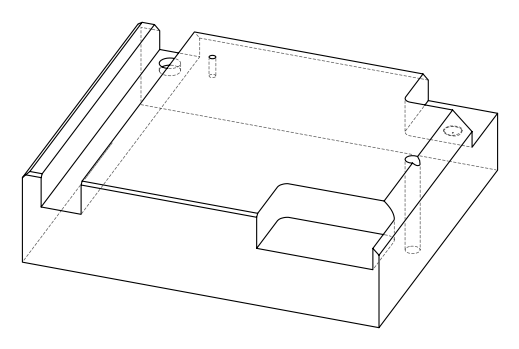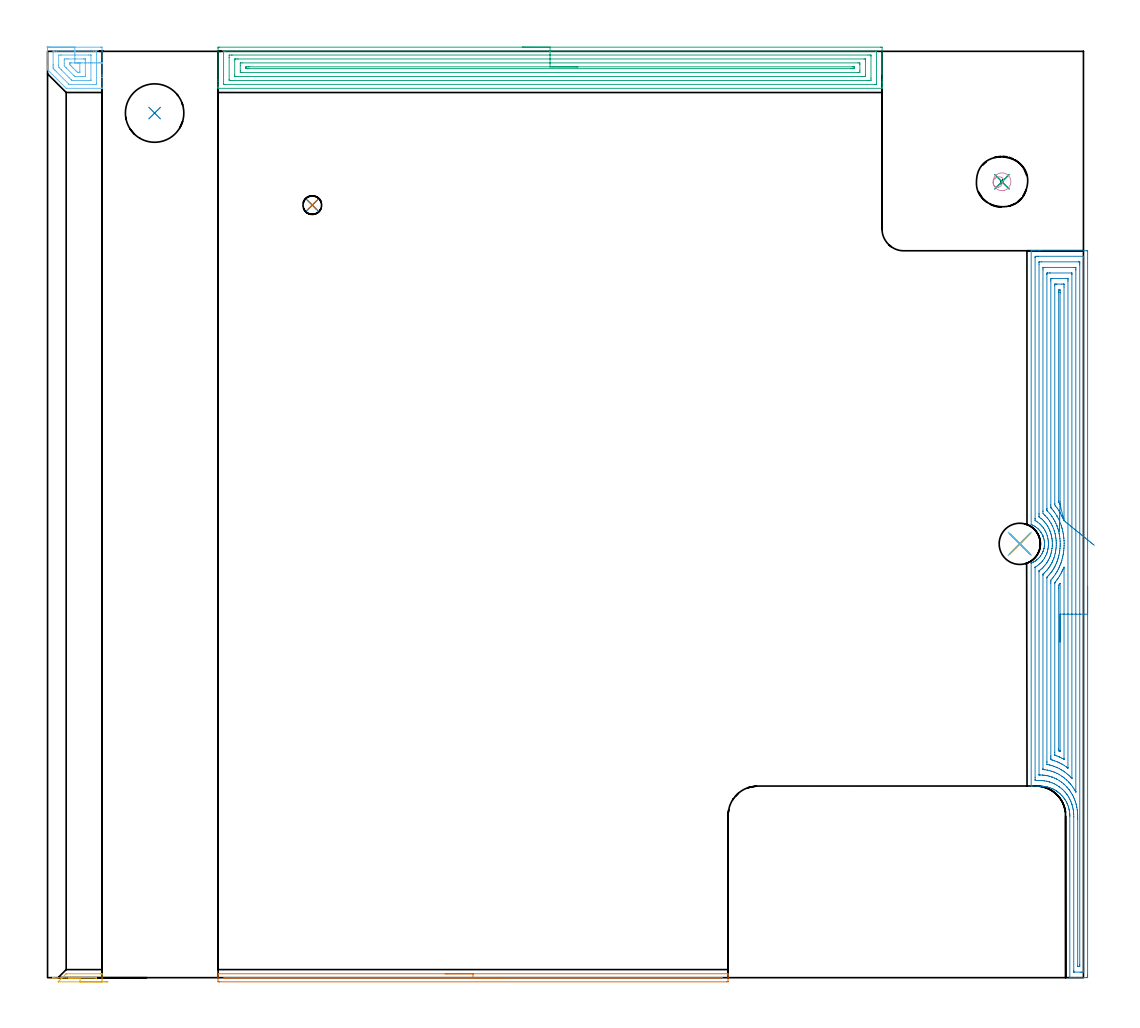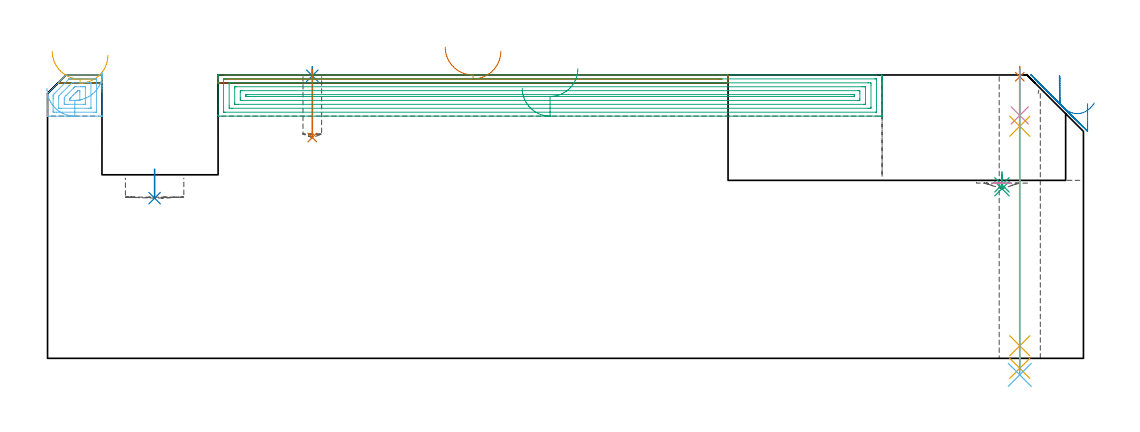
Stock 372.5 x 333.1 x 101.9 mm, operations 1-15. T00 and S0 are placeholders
(PLAN: 19 operations, 11 tool changes, 82.8 min)
(1 SPOT_DRILL | STEP1HOLE | NXT0321_9005460120000 | 0.03 min | 3 mm3)
(2 SPOT_DRILL_1 | STEP1POCKET | NXT0321_9005460120000 | 0.03 min | 0 mm3)
(3 SPOT_DRILL_2 | STEP1POCKET_2 | NXT0321_9005460120000 | 0.06 min | 4456 mm3)
(4 DRILL_BLIND_HOLE_INTO_CENTER | STEP1HOLE | UGT0301_492 | 0.07 min | 968 mm3)
(5 GUN_DRILL_THROUGH_HOLE | STEP1HOLE | UGT0307_006 | 0.51 min | 5600 mm3)
(6 DRILL_TO_ENLARGE_THROUGH_HOLE | STEP1HOLE | UGT0301_279 | 0.44 min | 10928 mm3)
(7 DRILL_BLIND_HOLE_INTO_CENTER_1 | STEP1POCKET | NXT0301_038 | 0.1 min | 757 mm3)
(8 INDEXABLE_INSERT_DRILL_BLIND_HOLE_FROM_SOLID | STEP1POCKET_1 | NXT0302_013 | 0.05 min | 15238 mm3)
(9 DRILL_BLIND_HOLE_INTO_CENTER_2 | STEP1POCKET_2 | NXT0301_128 | 0.02 min | 0 mm3)
(10 MILL_ROUGH_BLIND_HOLE_CONTOUR | STEP1POCKET_2 | UGT0201_129 | Spiral | 0.14 min | 2252 mm3)
(11 AREA_MILL | FG_CHAMFER_SURFACE | UGT0205_001 | 0.36 min | 84 mm3)
(12 AREA_MILL_1 | FG_CHAMFER_SURFACE_1 | UGT0205_001 | 1.07 min | 2933 mm3)
(13 AREA_MILL_2 | FG_CHAMFER_SURFACE_2 | UGT0205_001 | 3.07 min | 789 mm3)
(14 AREA_MILL_3 | FG_CHAMFER_SURFACE_3 | UGT0205_001 | 14.18 min | 54511 mm3)
(15 AREA_MILL_4 | FG_CHAMFER_SURFACE_4 | UGT0205_001 | 11.67 min | 27728 mm3)
(16 AREA_MILL_5 | FG_CHAMFER_SURFACE_5 | UGT0205_001 | 7.88 min | 7173 mm3)
(17 MILL_CORNER_NOTCH_RECTANGULAR | CORNER_NOTCH_RECTANGULAR | NXT0201_011 | Follow Part, ap 3, ae 75% | 20.61 min | 187483 mm3)
(18 MILL_SLOT | SLOT_PARTIAL_RECTANGULAR | UGT0201_094 | Follow Part, ap 5, ae 75% | 15.77 min | 309670 mm3)
(19 MILL_RECTANGULAR_SLOT | SLOT_RECTANGULAR | UGT0201_019 | Follow Part, ap 10, ae 75% | 6.72 min | 484735 mm3)
(TOOL NXT0321_9005460120000 | NC Spot Drill, 142deg, 12mm, Carbide, Uncoated | D12 PA142 FL30 Z2)
(TOOL UGT0301_492 | Carbide Drill 9.7 mm | D9.7 PA118 FL87 Z2)
(TOOL UGT0307_006 | Gun Drill 9 mm | D9 PA130 FL24 Z1)
(TOOL UGT0301_279 | Twist Drill 14.8 mm | D14.8 PA118 FL114 Z2)
(TOOL NXT0301_038 | Carbide Drill 6.7mm [860.1-0670-034A1-MM 2214] | D6.7 PA140 FL53 Z2)
(TOOL NXT0302_013 | Index. Insert Drill 21mm [880-D2100L25-05] | D21 PA176 FL105 Z2)
(TOOL NXT0301_128 | Carbide Drill 12mm [861.1-1200-036A1-GP GC34] | D12 PA150 FL37.4 Z2)
(TOOL UGT0201_129 | Carbide End Mill 11.9 | D11.9 FL15 Z4)
(TOOL UGT0205_001 | Chamfer Mill 20 x 3 x 45 deg. | D20 FL50 Z2)
(TOOL NXT0201_011 | ENDMILL 12mm [2P460-1200-NA 1630] | D12 FL38 Z6)
(TOOL UGT0201_094 | End mill 20 mm | D20 FL38 Z4)
(TOOL UGT0201_019 | End mill 40 mm | D40 FL63 Z6)
(OP 1 SPOT_DRILL)
G17 G21 G94 G90
T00 M6
G54
G17 G0 G90 X349.6 Y156. S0 M3
G43 Z111.9 H0
G94 G81 G98 Z101.263 F250. R104.9
G80
M5
M2
(OP 2 SPOT_DRILL_1)
G17 G21 G94 G90
T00 M6
G54
G17 G0 G90 X95.2 Y277.8 S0 M3
G43 Z111.9 H0
G94 G81 G98 Z101.612 F250. R104.9
G80
M5
M2
(OP 3 SPOT_DRILL_2)
G17 G21 G94 G90
T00 M6
G54
G17 G0 G90 X343.2 Y286.2 S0 M3
G43 Z111.9 H0
G94 G81 G98 Z61. F250. R67.
G80
M5
M2
(OP 4 DRILL_BLIND_HOLE_INTO_CENTER)
G17 G21 G94 G90
T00 M6
G54
G17 G0 G90 X349.6 Y156. S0 M3
G43 Z111.9 H0
G94 G81 G98 Z87.35 F250. R103.9
G80
M5
M2
(OP 5 GUN_DRILL_THROUGH_HOLE)
G17 G21 G94 G90
T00 M6
G54
G17 G0 G90 X349.6 Y156. M8
G43 Z111.9 H0
Z99.489
S716 M3
G94 G1 Z83.455 F125. M26
G4 X.084
Z4.5 F250.
G4 X.084
Z-3.598 F125.
G4 X.084
M5
M9
G0 Z99.489
Z111.9
M2
(OP 6 DRILL_TO_ENLARGE_THROUGH_HOLE)
G17 G21 G94 G90
T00 M6
G54
G17 G0 G90 X349.6 Y156. S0 M3
G43 Z111.9 H0
G94 G73 G98 Z-5.946 F250. Q13.481 R103.9
G80
M5
M2
(OP 7 DRILL_BLIND_HOLE_INTO_CENTER_1)
G17 G21 G94 G90
T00 M6
G54
G17 G0 G90 X95.2 Y277.8 S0 M3
G43 Z111.9 H1
G94 G81 G98 Z79.4 F250. R103.9
G80
M5
M2
(OP 8 INDEXABLE_INSERT_DRILL_BLIND_HOLE_FROM_SOLID)
G17 G21 G94 G90
T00 M6
G54
G17 G0 G90 X38.5 Y310.9 S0 M3
G43 Z111.9 H1
G94 G81 G98 Z57.6 F250. R68.
G80
M5
M2
(OP 9 DRILL_BLIND_HOLE_INTO_CENTER_2)
G17 G21 G94 G90
T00 M6
G54
G17 G0 G90 X343.2 Y286.2 S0 M3
G43 Z111.9 H1
G94 G81 G98 Z62.392 F250. R66.
G80
M5
M2
(OP 10 MILL_ROUGH_BLIND_HOLE_CONTOUR)
G17 G21 G94 G90
T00 M6
G54
G17 G0 G90 X343.2 Y286.2 S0 M3
G43 Z111.9 H0
Z63.
G94 G3 X343.738 Y286.806 R0.542 F250.
X343.01 Y287.789 R1.234
X340.789 Y287.498 R2.158
X340.09 Y285.447 R2.02
X343.953 Y283.09 R3.2
X340.09 Y285.447 R-3.2
X342.022 Y284.268 R1.6
X343.2 Y286.2 R1.6
G0 Z111.9
M5
M2
(OP 11 AREA_MILL)
G17 G21 G94 G90
T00 M6
G54
G17 G0 G90 X21.7 Y-1.5 S1061 M3
G43 Z111.9 H0
Z109.
G94 G1 X21.662 Z108.128 F250.
X21.548 Z107.264
X21.359 Z106.412
X21.097 Z105.58
X20.763 Z104.774
X20.36 Z104.
X19.891 Z103.264
X19.36 Z102.572
X18.771 Z101.929
X18.128 Z101.34
X17.436 Z100.808
X16.7 Z100.34
X15.926 Z99.937
X15.12 Z99.603
X14.288 Z99.341
X13.436 Z99.152
X12.572 Z99.038
X11.7 Z99.
X3.893
X3.857 Y-1.497 Z99.001
X3.808 Y-1.491 Z99.005
X3.96 Y-1.339 Z99.16
X4.359 Y-0.939 Z99.558
X6.581 Y1.284 Z101.779
X6.642 Y1.342 Z101.838
X6.706 Y1.399 Z101.885
X6.863 Y1.4 Z101.9
X19.176
X19.59 Y1.393 Z101.893
X19.6 Y1.288 Z101.788
Y-0.908 Z99.592
X19.595 Y-1.493 Z99.007
X19.451 Y-1.497 Z99.003
X19.176 Y-1.5 Z99.
X11.7
Y-0.086 Z100.414
X7.778
X7.742
X7.707 Y-0.085 Z100.415
X7.685 Y-0.082 Z100.418
X7.682 Y-0.08 Z100.42
X7.684 Y-0.073 Z100.427
X7.701 Y-0.05 Z100.45
X7.716 Y-0.037 Z100.463
X7.724 Y-0.031 Z100.469
X7.742 Y-0.021 Z100.479
X8.587 Y-0.015 Z100.485
X8.622 Y-0.014 Z100.486
X16.537
X17.385 Y-0.018 Z100.482
X17.417 Y-0.021 Z100.479
X17.59 Y-0.05 Z100.45
X17.592 Y-0.073 Z100.427
X17.591 Y-0.078 Z100.422
X17.558 Y-0.081 Z100.419
X17.488 Y-0.085 Z100.415
X17.452 Y-0.086 Z100.414
X17.417
X11.7
X10.828 Z100.452
X9.963 Z100.566
X9.112 Z100.755
X8.28 Z101.017
X7.474 Z101.351
X6.7 Z101.754
X5.964 Z102.223
X5.272 Z102.754
X4.629 Z103.343
X4.04 Z103.986
X3.508 Z104.678
X3.04 Z105.414
X2.637 Z106.188
X2.303 Z106.994
X2.041 Z107.826
X1.852 Z108.678
X1.738 Z109.543
X1.7 Z110.414
G0 Z111.9
M5
M2
(OP 12 AREA_MILL_1)
G17 G21 G94 G90
T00 M6
G54
G17 G0 G90 X-0.2 Y334.6 S1061 M3
G43 Z111.9 H0
Z97.1
G94 G1 X-0.162 Z96.228 F250.
X-0.048 Z95.363
X0.141 Z94.512
X0.403 Z93.68
X0.737 Z92.874
X1.14 Z92.1
X1.608 Z91.364
X2.14 Z90.672
X2.729 Z90.029
X3.372 Z89.44
X4.064 Z88.908
X4.8 Z88.44
X5.574 Z88.037
X6.38 Z87.703
X7.212 Z87.441
X8.063 Z87.252
X8.928 Z87.138
X9.8 Z87.1
X19.095
X19.594 Y334.597 Z87.099
X19.596 Y334.596 Z87.1
X19.6 Y334.591 Z87.105
Y324.57 Z97.124
Y323.816 Z97.882
Y323.693 Z98.005
X19.599 Y319.906 Z101.792
X19.59 Y319.804 Z101.891
X19.538 Y319.8 Z101.9
X6.702
X0.062 Y326.436 Z95.261
X0.024 Y326.475 Z95.22
X0.01 Y326.5 Z95.196
X0. Y326.569 Z95.126
Y327.446 Z94.253
Y330.83 Z90.868
Y331.584 Z90.11
Y333.837 Z87.858
X0.004 Y334.214 Z87.481
X0.009 Y334.591 Z87.105
X0.12 Y334.595 Z87.102
X0.505 Y334.6 Z87.1
X9.8
Y333.186 Z88.514
X16.593
X17.325 Y333.183 Z88.517
X17.483 Y333.18 Z88.52
X17.59 Y333.175 Z88.525
X17.593 Y333.144 Z88.556
X17.598 Y333.067 Z88.633
X17.6 Y332.461 Z89.239
Y332.188 Z89.512
X17.599 Y321.668 Z100.032
X17.594 Y321.394 Z100.306
X17.589 Y321.221 Z100.479
X17.507 Y321.219 Z100.481
X17.325 Y321.216 Z100.484
X17.171 Y321.215 Z100.485
X16.439 Y321.214 Z100.486
X8.318 Y321.215 Z100.485
X7.953 Y321.219 Z100.481
X7.772 Y321.221 Z100.479
X7.728 Y321.234 Z100.466
X7.675 Y321.282 Z100.418
X7.587 Y321.365 Z100.335
X3.161 Y325.789 Z95.911
X2.627 Y326.323 Z95.377
X2.275 Y326.678 Z95.022
X2.021 Y326.941 Z94.759
X2.01 Y327.2 Z94.5
X2.003 Y327.47 Z94.23
X2. Y328.077 Z93.623
Y328.349 Z93.351
X2.001 Y332.732 Z88.968
X2.006 Y333.006 Z88.694
X2.011 Y333.179 Z88.521
X2.093 Y333.181 Z88.519
X2.275 Y333.184 Z88.516
X2.429 Y333.185 Z88.515
X3.161 Y333.186 Z88.514
X9.8
Y331.772 Z89.928
X14.669
X15.365 Y331.771 Z89.929
X15.554 Y331.769 Z89.931
X15.58 Y331.768 Z89.932
X15.588 Y331.766 Z89.934
X15.593 Y331.72 Z89.98
X15.598 Y331.629 Z90.071
X15.6 Y331.584 Z90.116
Y331.539 Z90.161
X15.599 Y322.771 Z98.929
X15.597 Y322.726 Z98.974
X15.59 Y322.641 Z99.059
X15.554 Y322.635 Z99.065
X14.857 Y322.63 Z99.07
X14.669 Y322.629 Z99.071
X9.357
X9.168 Y322.631 Z99.069
X8.794 Y322.635 Z99.065
X8.592 Y322.816 Z98.884
X8.472 Y322.93 Z98.77
X7.706 Y323.693 Z98.007
X5.076 Y326.323 Z95.377
X4.931 Y326.468 Z95.232
X4.207 Y327.2 Z94.5
X4.046 Y327.365 Z94.335
X4.003 Y328.077 Z93.623
X4.001 Y328.121 Z93.579
Y331.629 Z90.071
X4.003 Y331.674 Z90.026
X4.01 Y331.759 Z89.941
X4.046 Y331.765 Z89.935
X4.743 Y331.77 Z89.93
X4.931 Y331.771 Z89.929
X9.8 Y331.772 Z89.928
Y330.357 Z91.343
X12.898
X13.252
X13.544 Y330.356 Z91.344
X13.574 Y330.354 Z91.346
X13.589 Y330.351 Z91.349
X13.592 Y330.332 Z91.368
X13.597 Y330.226 Z91.474
X13.6 Y330.012 Z91.688
Y329.83 Z91.87
X13.599 Y324.57 Z97.13
X13.594 Y324.222 Z97.478
X13.59 Y324.055 Z97.645
X13.424 Y324.049 Z97.651
X12.898 Y324.044 Z97.656
X12.545 Y324.043 Z97.657
X12.013
X10.243 Y324.044 Z97.656
X9.885 Y324.047 Z97.653
X9.828 Y324.049 Z97.651
X9.611 Y324.25 Z97.45
X9.439 Y324.412 Z97.288
X9.357 Y324.491 Z97.209
X6.702 Y327.148 Z94.552
X6.651 Y327.2 Z94.5
X6.025 Y327.87 Z93.83
X6.012 Y328.077 Z93.623
X6.001 Y328.771 Z92.929
Y329.83 Z91.87
X6.006 Y330.178 Z91.522
X6.01 Y330.345 Z91.355
X6.176 Y330.351 Z91.349
X6.702 Y330.356 Z91.344
X7.055 Y330.357 Z91.343
X7.587
X9.8
Y328.943 Z92.757
X11.138
X11.561 Y328.938 Z92.762
X11.582 Y328.937 Z92.763
X11.59 Y328.927 Z92.773
X11.595 Y328.891 Z92.809
X11.599 Y328.845 Z92.855
X11.6 Y328.8 Z92.9
Y325.856 Z95.844
X11.599 Y325.7 Z96.
X11.595 Y325.575 Z96.125
X11.59 Y325.493 Z96.207
X11.584 Y325.463 Z96.237
X11.117 Y325.457 Z96.243
X10.899 Y325.462 Z96.238
X10.849 Y325.464 Z96.236
X10.707 Y325.6 Z96.1
X10.518 Y325.783 Z95.917
X10.243 Y326.056 Z95.644
X9.975 Y326.323 Z95.377
X9.357 Y326.941 Z94.759
X9.099 Y327.2 Z94.5
X8.472 Y327.831 Z93.869
X8.237 Y328.077 Z93.623
X8.026 Y328.305 Z93.395
X8.006 Y328.538 Z93.162
X8.003 Y328.7 Z93.
X8.005 Y328.825 Z92.875
X8.01 Y328.907 Z92.793
X8.016 Y328.937 Z92.763
X8.036 Y328.938 Z92.762
X8.483 Y328.943 Z92.757
X9.8
X10.671 Z92.795
X11.536 Z92.909
X12.388 Z93.098
X13.22 Z93.36
X14.026 Z93.694
X14.8 Z94.097
X15.536 Z94.565
X16.228 Z95.097
X16.871 Z95.686
X17.46 Z96.329
X17.991 Z97.021
X18.46 Z97.757
X18.863 Z98.531
X19.197 Z99.337
X19.459 Z100.169
X19.648 Z101.021
X19.762 Z101.886
X19.8 Z102.757
G0 Z111.9
M5
M2
(OP 13 AREA_MILL_2)
G17 G21 G94 G90
T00 M6
G54
G17 G0 G90 X143. Y1.4 S1061 M3
G43 Z111.9 H0
G94 G1 X143.038 Z111.028 F250.
X143.152 Z110.163
X143.341 Z109.312
X143.603 Z108.48
X143.937 Z107.674
X144.34 Z106.9
X144.808 Z106.164
X145.34 Z105.472
X145.929 Z104.829
X146.572 Z104.239
X147.264 Z103.708
X148. Z103.24
X148.774 Z102.837
X149.58 Z102.503
X150.412 Z102.241
X151.264 Z102.052
X152.128 Z101.938
X153. Z101.9
X244.533
X244.69 Y1.397 Z101.888
X244.694 Y1.358 Z101.85
X244.7 Y0.981 Z101.481
Y0.614 Z101.114
Y-0.05 Z100.445
Y-1.271 Z99.226
X244.698 Y-1.491 Z99.005
X244.252 Y-1.5 Z99.
X61.913
X61.748 Y-1.499 Z99.001
X61.302 Y-1.491 Z99.005
X61.3 Y-1.271 Z99.226
Y-0.05 Z100.445
Y0.614 Z101.114
Y0.981 Z101.481
X61.306 Y1.358 Z101.85
X61.31 Y1.405 Z101.895
X61.463 Y1.4 Z101.9
X153.
Y-0.014 Z100.486
X241.372
X242.266 Y-0.016 Z100.484
X242.301 Y-0.018 Z100.482
X242.628 Y-0.05 Z100.45
X242.334 Y-0.083 Z100.417
X242.301 Y-0.084 Z100.416
X241.444 Y-0.086 Z100.414
X64.628
X63.734 Y-0.085 Z100.415
X63.699 Y-0.082 Z100.418
X63.373 Y-0.05 Z100.45
X63.666 Y-0.017 Z100.483
X63.699 Y-0.016 Z100.484
X64.556 Y-0.014 Z100.486
X153.
X153.872 Z100.524
X154.736 Z100.638
X155.588 Z100.826
X156.42 Z101.089
X157.226 Z101.423
X158. Z101.825
X158.736 Z102.294
X159.428 Z102.825
X160.071 Z103.415
X160.66 Z104.058
X161.192 Z104.75
X161.66 Z105.486
X162.063 Z106.26
X162.397 Z107.066
X162.659 Z107.898
X162.848 Z108.749
X162.962 Z109.614
X163. Z110.486
G0 Z111.9
M5
M2
(OP 14 AREA_MILL_3)
G17 G21 G94 G90
T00 M6
G54
G17 G0 G90 X374. Y140.7 S1061 M3
G43 Z111.9 H0
Z91.6
G94 G1 Y140.662 Z90.728 F250.
Y140.548 Z89.864
Y140.359 Z89.012
Y140.097 Z88.18
Y139.763 Z87.374
Y139.36 Z86.6
Y138.892 Z85.864
Y138.36 Z85.172
Y137.771 Z84.529
Y137.128 Z83.94
Y136.436 Z83.409
Y135.7 Z82.94
Y134.926 Z82.537
Y134.12 Z82.203
Y133.288 Z81.941
Y132.437 Z81.752
Y131.572 Z81.638
Y130.7 Z81.6
Y1.061
X373.999 Y0.627 Z81.601
X373.995 Y0.173 Z81.603
X373.991 Y0.01 Z81.606
X373.547 Y0. Z82.05
X370.902 Z84.692
X369.494 Z86.102
X369.139 Z86.456
X368.129 Z87.471
X367.687 Z87.905
X367.611 Z87.98
X367.602 Y0.007 Z87.988
X367.6 Y0.179 Z88.
X367.596 Y58.136 Z88.001
Y58.22 Z88.002
Y58.227
X367.575 Y58.735 Z88.015
X367.574 Y58.786 Z88.018
X367.567 Y58.895 Z88.028
Y58.896
X367.556 Y59.027 Z88.037
X367.542 Y59.233 Z88.054
X367.49 Y59.679 Z88.108
X367.418 Y60.126 Z88.181
X367.414 Y60.148 Z88.186
X367.376 Y60.329 Z88.222
X367.334 Y60.523 Z88.259
X367.324 Y60.572 Z88.269
X367.212 Y61.02 Z88.383
X367.173 Y61.159 Z88.426
X367.097 Y61.417 Z88.502
X367.082 Y61.465 Z88.517
X366.927 Y61.914 Z88.673
X366.754 Y62.364 Z88.845
X366.737 Y62.403 Z88.862
X366.57 Y62.758 Z89.024
X366.537 Y62.83 Z89.058
X366.327 Y63.252 Z89.272
X366.1 Y63.652 Z89.498
X365.859 Y64.047 Z89.739
X365.793 Y64.146 Z89.806
X365.613 Y64.393 Z89.985
X365.466 Y64.597 Z90.133
X365.125 Y65.039 Z90.475
X364.983 Y65.206 Z90.617
X364.767 Y65.44 Z90.833
X364.642 Y65.575 Z90.957
X364.336 Y65.887 Z91.264
X364.291 Y65.932 Z91.309
X364.105 Y66.105 Z91.495
X363.672 Y66.473 Z91.928
X363.587 Y66.54 Z92.013
X363.409 Y66.68 Z92.186
X363.284 Y66.781 Z92.315
X363.227 Y66.826 Z92.372
X363.082 Y66.925 Z92.517
X362.968 Y67.002 Z92.627
X362.857 Y67.079 Z92.742
X362.792 Y67.123 Z92.807
X362.648 Y67.214 Z92.951
X362.528 Y67.289 Z93.068
X362.391 Y67.377 Z93.208
X362.35 Y67.403 Z93.25
X362.065 Y67.565 Z93.531
X361.863 Y67.675 Z93.737
X361.781 Y67.719 Z93.819
X361.656 Y67.779 Z93.944
X361.472 Y67.868 Z94.127
X361.205 Y67.985 Z94.393
X361.035 Y68.061 Z94.563
X360.595 Y68.229 Z95.004
X360.291 Y68.329 Z95.306
X359.959 Y68.438 Z95.641
X359.717 Y68.517 Z95.883
X359.536 Y68.568 Z96.063
X359.354 Y68.612 Z96.245
X358.838 Y68.71 Z96.758
X357.96 Y68.835 Z97.635
X357.679 Y68.851 Z97.914
X357.083 Y68.886 Z98.514
X356.146 Y68.899 Z99.451
X353.933 Y68.901 Z101.666
X353.706 Y68.91 Z101.892
X353.7 Y69.016 Z101.9
Y149.027
X353.705 Y149.064 Z101.892
X353.745 Y149.088 Z101.853
X353.894 Y149.154 Z101.706
X354.066 Y149.227 Z101.533
X354.27 Y149.324 Z101.33
X354.451 Y149.411 Z101.147
X354.594 Y149.491 Z101.003
X354.879 Y149.648 Z100.72
X355.034 Y149.746 Z100.561
X355.201 Y149.848 Z100.398
X355.296 Y149.907 Z100.304
X355.315 Y149.92 Z100.285
X355.329 Y149.931 Z100.27
X355.475 Y150.046 Z100.12
X355.692 Y150.214 Z99.908
X355.776 Y150.28 Z99.823
X356.207 Y150.651 Z99.393
X356.361 Y150.8 Z99.238
X356.732 Y151.218 Z98.867
X357.084 Y151.651 Z98.515
X357.116 Y151.694 Z98.483
X357.398 Y152.136 Z98.201
X357.586 Y152.461 Z98.014
X357.658 Y152.587 Z97.94
X357.817 Y152.91 Z97.782
X357.943 Y153.198 Z97.654
X357.961 Y153.239 Z97.636
X358.054 Y153.496 Z97.54
X358.13 Y153.736 Z97.463
X358.19 Y153.925 Z97.402
X358.267 Y154.208 Z97.332
X358.297 Y154.324 Z97.301
X358.309 Y154.374 Z97.287
X358.312 Y154.39 Z97.284
X358.396 Y154.819 Z97.201
X358.423 Y155.023 Z97.174
X358.453 Y155.267 Z97.139
X358.454 Y155.284 Z97.137
X358.478 Y155.625 Z97.115
X358.484 Y155.713 Z97.108
X358.483 Y155.82 Z97.102
X358.485 Y156.008 Z97.103
Y156.038 Z97.101
X358.486 Y156.089
Y156.12 Z97.102
Y156.16
X358.478 Y156.332 Z97.114
X358.47 Y156.475 Z97.121
X358.465 Y156.607 Z97.132
X358.415 Y157.06 Z97.184
X358.338 Y157.502 Z97.261
X358.231 Y157.947 Z97.367
X358.104 Y158.357 Z97.491
X358.084 Y158.413 Z97.511
X358.045 Y158.527 Z97.553
X357.973 Y158.73 Z97.625
X357.961 Y158.762 Z97.637
X357.928 Y158.84 Z97.668
X357.918 Y158.86 Z97.677
X357.786 Y159.144 Z97.812
X357.717 Y159.291 Z97.881
X357.679 Y159.362 Z97.919
X357.481 Y159.734 Z98.115
X357.28 Y160.058 Z98.318
X357.181 Y160.201 Z98.415
X357.083 Y160.346 Z98.513
X356.869 Y160.627 Z98.729
X356.546 Y160.995 Z99.052
X356.206 Y161.351 Z99.392
X356.116 Y161.438 Z99.482
X356.023 Y161.52 Z99.575
X355.916 Y161.608 Z99.683
X355.681 Y161.8 Z99.918
X355.329 Y162.065 Z100.27
X355.059 Y162.245 Z100.539
X355.034 Y162.259 Z100.563
X354.784 Y162.414 Z100.814
X354.452 Y162.588 Z101.147
X354.153 Y162.729 Z101.446
X353.955 Y162.823 Z101.644
X353.841 Y162.871 Z101.759
X353.725 Y162.923 Z101.873
X353.706 Y162.938 Z101.892
X353.7 Y162.967 Z101.9
Y261.222
X353.703 Y261.393 Z101.888
X353.705 Z101.886
X354.064 Y261.4 Z101.536
X354.325 Z101.274
X355.034 Z100.56
X356.27 Z99.326
X356.798 Z98.797
X357.416 Z98.18
X373.547 Z82.05
X373.814 Y261.397 Z81.784
X373.992 Y261.39 Z81.606
X373.999 Y261.209 Z81.599
X374. Y130.7 Z81.6
X372.586 Z83.014
X372.585 Y2.496 Z83.015
Y2.415
X372.579 Y2.018 Z83.021
X372.188 Y2.005 Z83.412
X371.784 Y2.002 Z83.816
X371.311 Y2. Z84.289
X369.081 Y2.001 Z86.519
X369.045 Y2.002 Z86.555
X369.026 Y2.006 Z86.574
X369.021 Y2.008 Z86.579
X369.02 Y2.034 Z86.58
X369.015 Y2.288 Z86.585
X369.014 Y2.415 Z86.586
X369.012 Y57.896 Z86.588
X369.011 Y57.972 Z86.589
X368.99 Y58.735 Z86.61
X368.983 Y58.893 Z86.617
X368.926 Y59.629 Z86.674
X368.915 Y59.743 Z86.685
X368.898 Y59.874 Z86.702
X368.798 Y60.523 Z86.802
X368.714 Y60.954 Z86.886
X368.608 Y61.417 Z86.992
X368.407 Y62.16 Z87.193
X368.359 Y62.311 Z87.241
X368.258 Y62.609 Z87.342
X368.033 Y63.205 Z87.567
X367.87 Y63.599 Z87.73
X367.628 Y64.099 Z87.972
X367.376 Y64.584 Z88.224
X367.142 Y64.993 Z88.458
X366.724 Y65.654 Z88.876
X366.556 Y65.887 Z89.044
X366.495 Y65.968 Z89.105
X366.142 Y66.421 Z89.458
X365.844 Y66.781 Z89.756
X365.613 Y67.03 Z89.987
X364.979 Y67.675 Z90.621
X364.732 Y67.895 Z90.868
X363.917 Y68.569 Z91.683
X363.85 Y68.618 Z91.75
X363.691 Y68.73 Z91.909
X362.968 Y69.192 Z92.632
X362.507 Y69.463 Z93.093
X362.087 Y69.674 Z93.513
X361.694 Y69.861 Z93.906
X361.205 Y70.057 Z94.395
X360.368 Y70.357 Z95.232
X360.335 Y70.368 Z95.265
X360.303 Y70.378 Z95.297
X359.794 Y70.524 Z95.806
X359.442 Y70.604 Z96.158
X359.137 Y70.666 Z96.463
X358.561 Y70.753 Z97.039
X358.109 Y70.815 Z97.491
X357.679 Y70.847 Z97.921
X357.166 Y70.878 Z98.434
X356.798 Y70.887 Z98.802
X356.266 Y70.896 Z99.334
X355.916 Y70.898 Z99.684
X355.379 Y70.901 Z100.221
X355.205 Y70.906 Z100.395
X355.13 Y70.909 Z100.47
X355.118 Y71.166 Z100.482
X355.116 Y71.251 Z100.484
X355.114 Y72.064 Z100.486
X355.115 Y147.442 Z100.485
X355.116 Y147.543 Z100.484
X355.118 Y147.593 Z100.482
X355.121 Y147.615 Z100.479
X355.132 Y147.629 Z100.468
X355.929 Y148.119 Z99.671
X355.948 Y148.133 Z99.652
X356.424 Y148.512 Z99.176
X356.798 Y148.823 Z98.802
X356.906 Y148.917 Z98.694
X357.023 Y149.027 Z98.577
X357.346 Y149.365 Z98.254
X357.679 Y149.739 Z97.921
X357.762 Y149.837 Z97.838
X357.829 Y149.92 Z97.771
X358.147 Y150.34 Z97.453
X358.459 Y150.814 Z97.141
X358.483 Y150.854 Z97.117
X358.498 Y150.878 Z97.102
X358.561 Y150.989 Z97.039
X358.814 Y151.451 Z96.786
X358.941 Y151.708 Z96.659
X359.245 Y152.402 Z96.355
X359.321 Y152.602 Z96.279
X359.335 Y152.639 Z96.265
X359.442 Y152.981 Z96.158
X359.555 Y153.382 Z96.045
X359.585 Y153.496 Z96.015
X359.664 Y153.83 Z95.936
X359.719 Y154.11 Z95.881
X359.771 Y154.39 Z95.829
X359.838 Y154.883 Z95.762
X359.872 Y155.284 Z95.728
X359.896 Y155.718 Z95.704
X359.899 Y156.178 Z95.701
X359.877 Y156.631 Z95.723
X359.84 Y157.072 Z95.76
X359.764 Y157.64 Z95.836
X359.707 Y157.966 Z95.893
X359.513 Y158.789 Z96.087
X359.492 Y158.86 Z96.108
X359.442 Y159.02 Z96.158
X359.182 Y159.754 Z96.418
X358.968 Y160.235 Z96.632
X358.757 Y160.648 Z96.843
X358.561 Y161.013 Z97.039
X358.224 Y161.542 Z97.376
X357.998 Y161.863 Z97.602
X357.679 Y162.261 Z97.921
X357.528 Y162.436 Z98.072
X357.174 Y162.814 Z98.426
X356.798 Y163.184 Z98.802
X356.626 Y163.33 Z98.974
X355.916 Y163.874 Z99.684
X355.383 Y164.224 Z100.217
X355.121 Y164.383 Z100.479
X355.12 Y164.428 Z100.48
X355.117 Y164.631 Z100.483
X355.114 Y165.037 Z100.486
Y165.118
X355.115 Y258.904 Z100.485
X355.116 Y258.985 Z100.484
X355.121 Y259.382 Z100.479
X355.512 Y259.395 Z100.088
X355.916 Y259.398 Z99.684
X356.389 Y259.4 Z99.211
X372.484 Y259.399 Z83.116
X372.518 Y259.398 Z83.082
X372.552 Y259.395 Z83.048
X372.575 Y259.391 Z83.025
X372.579 Y259.366 Z83.021
X372.585 Y259.067 Z83.015
Y258.985
X372.586 Y130.7 Z83.014
X371.172 Z84.428
X371.171 Y4.824 Z84.429
X371.168 Y4.203 Z84.432
X371.165 Y4.067 Z84.435
X371.162 Y4.01 Z84.438
X371.098 Y4.004 Z84.502
X370.902 Y4.001 Z84.698
X370.703 Z84.897
X370.569 Y4.002 Z85.031
X370.463 Y4.007 Z85.137
X370.434 Y4.01 Z85.166
X370.433 Y4.017 Z85.167
X370.431 Y4.043 Z85.169
X370.429 Y4.203 Z85.171
X370.426 Y56.947 Z85.174
X370.425 Y57.431 Z85.175
X370.422 Y57.841 Z85.178
X370.414 Y58.336 Z85.186
X370.404 Y58.735 Z85.196
X370.376 Y59.269 Z85.224
X370.347 Y59.629 Z85.253
X370.283 Y60.258 Z85.317
X370.243 Y60.523 Z85.357
X370.113 Y61.323 Z85.487
X370.095 Y61.417 Z85.505
X370.021 Y61.763 Z85.579
X369.882 Y62.311 Z85.718
X369.831 Y62.504 Z85.769
X369.622 Y63.205 Z85.978
X369.402 Y63.833 Z86.198
X369.298 Y64.099 Z86.302
X369.139 Y64.488 Z86.461
X368.908 Y64.993 Z86.692
X368.685 Y65.453 Z86.915
X368.45 Y65.887 Z87.15
X368.258 Y66.223 Z87.342
X367.903 Y66.781 Z87.697
X367.693 Y67.1 Z87.907
X367.376 Y67.537 Z88.224
X367.272 Y67.675 Z88.328
X366.85 Y68.208 Z88.75
X366.528 Y68.569 Z89.072
X366.495 Y68.604 Z89.105
X365.636 Y69.463 Z89.964
X365.613 Y69.484 Z89.987
X365.447 Y69.631 Z90.153
X364.732 Y70.21 Z90.868
X364.543 Y70.357 Z91.057
X363.85 Y70.819 Z91.75
X363.156 Y71.251 Z92.444
X362.968 Y71.354 Z92.632
X362.755 Y71.467 Z92.845
X362.087 Y71.776 Z93.513
X361.233 Y72.116 Z94.367
X361.205 Y72.126 Z94.395
X361.152 Y72.145 Z94.448
X360.324 Y72.408 Z95.276
X359.96 Y72.513 Z95.64
X359.442 Y72.622 Z96.158
X358.875 Y72.72 Z96.726
X358.561 Y72.764 Z97.039
X358.229 Y72.807 Z97.371
X357.875 Y72.84 Z97.725
X357.679 Y72.851 Z97.921
X356.949 Y72.886 Z98.651
X356.798 Y72.89 Z98.802
X356.654 Y72.896 Z98.946
X356.561 Y72.902 Z99.039
X356.534 Y72.905 Z99.066
X356.533 Y72.916 Z99.067
X356.53 Y72.948 Z99.07
X356.529 Y73.039 Z99.071
Y146.034
X356.531 Y146.189 Z99.069
X356.533 Y146.266 Z99.067
X356.535 Y146.3 Z99.065
X356.586 Y146.345 Z99.014
X356.705 Y146.439 Z98.895
X356.798 Y146.513 Z98.802
X357.196 Y146.835 Z98.404
X357.68 Y147.237 Z97.92
X358.119 Y147.686 Z97.481
X358.529 Y148.133 Z97.071
X358.544 Y148.149 Z97.056
X358.561 Y148.17 Z97.039
X358.934 Y148.648 Z96.666
X359.214 Y149.027 Z96.386
X359.307 Y149.164 Z96.293
X359.442 Y149.376 Z96.158
X359.645 Y149.715 Z95.955
X359.763 Y149.92 Z95.837
X359.964 Y150.286 Z95.636
X360.216 Y150.814 Z95.384
X360.25 Y150.889 Z95.35
X360.324 Y151.059 Z95.276
X360.511 Y151.519 Z95.089
X360.58 Y151.708 Z95.02
X360.734 Y152.186 Z94.866
X360.854 Y152.602 Z94.746
X360.928 Y152.883 Z94.672
X361.067 Y153.496 Z94.533
X361.09 Y153.614 Z94.51
X361.205 Y154.296 Z94.395
X361.216 Y154.379 Z94.384
X361.218 Y154.39 Z94.382
X361.289 Y155.2 Z94.311
X361.294 Y155.284 Z94.306
X361.31 Y155.675 Z94.29
X361.315 Y156.067 Z94.285
X361.314 Y156.178 Z94.286
X361.274 Y157.003 Z94.326
X361.268 Y157.072 Z94.332
X361.205 Y157.674 Z94.395
X361.166 Y157.966 Z94.434
X361.159 Y158.013 Z94.441
X361.075 Y158.473 Z94.525
X360.988 Y158.86 Z94.612
X360.92 Y159.149 Z94.68
X360.833 Y159.489 Z94.767
X360.753 Y159.754 Z94.847
X360.523 Y160.447 Z95.077
X360.448 Y160.648 Z95.152
X360.324 Y160.942 Z95.276
X360.042 Y161.542 Z95.558
X359.74 Y162.134 Z95.86
X359.56 Y162.436 Z96.04
X359.442 Y162.624 Z96.158
X359.161 Y163.045 Z96.439
X358.959 Y163.33 Z96.641
X358.561 Y163.825 Z97.039
X358.199 Y164.224 Z97.401
X357.679 Y164.753 Z97.921
X357.258 Y165.118 Z98.342
X356.659 Y165.591 Z98.941
X356.584 Y165.653 Z99.016
X356.547 Y165.686 Z99.053
X356.535 Y165.707 Z99.065
X356.534 Y165.74 Z99.066
X356.531 Y166.012 Z99.069
X356.529 Y166.633 Z99.071
X356.528 Y166.906 Z99.072
X356.529 Y256.576 Z99.071
X356.532 Y257.197 Z99.068
X356.535 Y257.333 Z99.065
X356.538 Y257.39 Z99.062
X356.602 Y257.396 Z98.998
X356.798 Y257.398 Z98.802
X357.479 Y257.4 Z98.121
X370.703 Z84.897
X370.902 Y257.397 Z84.698
X371.102 Y257.393 Z84.498
X371.155 Y257.39 Z84.445
X371.165 Y257.359 Z84.435
X371.168 Y257.288 Z84.432
X371.17 Y257.197 Z84.43
X371.171 Y256.925 Z84.429
X371.172 Y256.303 Z84.428
Y130.7
X369.757 Z85.843
Y67.049
X369.756 Y66.781 Z85.844
X369.754 Z85.846
X369.743 Y66.798 Z85.857
X369.41 Y67.4 Z86.19
X369.242 Y67.675 Z86.358
X369.139 Y67.836 Z86.461
X368.653 Y68.569 Z86.947
X368.258 Y69.102 Z87.342
X367.974 Y69.463 Z87.626
X367.703 Y69.791 Z87.897
X367.376 Y70.159 Z88.224
X367.188 Y70.357 Z88.412
X366.495 Y71.043 Z89.105
X366.27 Y71.251 Z89.33
X365.613 Y71.795 Z89.987
X365.175 Y72.145 Z90.425
X364.732 Y72.441 Z90.868
X363.924 Y72.964 Z91.676
X363.85 Y73.009 Z91.75
X363.8 Y73.039 Z91.8
X363.26 Y73.327 Z92.34
X362.968 Y73.467 Z92.632
X362.205 Y73.813 Z93.395
X362.087 Y73.859 Z93.513
X361.897 Y73.933 Z93.703
X361.205 Y74.173 Z94.395
X360.847 Y74.296 Z94.753
X360.324 Y74.448 Z95.276
X359.664 Y74.602 Z95.936
X359.442 Y74.64 Z96.158
X358.615 Y74.772 Z96.985
X358.561 Y74.778 Z97.039
X358.133 Y74.827 Z97.467
X357.948 Y74.856 Z97.652
X357.947 Y74.867 Z97.653
X357.945 Y74.905 Z97.655
X357.943 Y74.983 Z97.657
Y75.14
Y144.557
X357.945 Y144.87 Z97.655
X357.947 Y145.026 Z97.653
X357.95 Y145.101 Z97.65
X357.98 Y145.145 Z97.62
X358.323 Y145.451 Z97.277
X358.447 Y145.566 Z97.153
X358.561 Y145.675 Z97.039
X358.891 Y146.009 Z96.709
X359.207 Y146.345 Z96.393
X359.319 Y146.47 Z96.281
X359.442 Y146.614 Z96.158
X359.72 Y146.957 Z95.88
X359.941 Y147.239 Z95.659
X360.104 Y147.462 Z95.496
X360.324 Y147.776 Z95.276
X360.463 Y147.991 Z95.137
X360.551 Y148.133 Z95.049
X360.795 Y148.549 Z94.805
X361.067 Y149.027 Z94.533
X361.115 Y149.118 Z94.485
X361.205 Y149.302 Z94.395
X361.399 Y149.724 Z94.201
X361.485 Y149.92 Z94.115
X361.664 Y150.349 Z93.936
X361.845 Y150.814 Z93.755
X361.906 Y150.998 Z93.694
X362.087 Y151.558 Z93.513
X362.121 Y151.674 Z93.479
X362.13 Y151.708 Z93.47
X362.3 Y152.386 Z93.3
X362.349 Y152.602 Z93.251
X362.459 Y153.119 Z93.141
X362.521 Y153.496 Z93.079
X362.583 Y153.887 Z93.017
X362.637 Y154.39 Z92.963
X362.666 Y154.697 Z92.934
X362.708 Y155.284 Z92.892
X362.72 Y155.536 Z92.88
X362.728 Y156.178 Z92.872
X362.718 Y156.432 Z92.882
X362.685 Y157.072 Z92.915
X362.661 Y157.384 Z92.939
X362.598 Y157.966 Z93.002
X362.541 Y158.4 Z93.059
X362.463 Y158.86 Z93.137
X362.324 Y159.514 Z93.276
X362.265 Y159.754 Z93.335
X362.087 Y160.445 Z93.513
X362.024 Y160.648 Z93.576
X361.993 Y160.744 Z93.607
X361.713 Y161.542 Z93.887
X361.435 Y162.203 Z94.165
X361.326 Y162.436 Z94.274
X361.205 Y162.684 Z94.395
X360.868 Y163.33 Z94.732
X360.736 Y163.559 Z94.864
X360.333 Y164.215 Z95.267
X360.324 Y164.229 Z95.276
X359.958 Y164.745 Z95.642
X359.665 Y165.118 Z95.935
X359.442 Y165.389 Z96.158
X358.863 Y166.012 Z96.737
X358.561 Y166.32 Z97.039
X357.95 Y166.906 Z97.65
X357.944 Y167.531 Z97.656
X357.943 Y167.8 Z97.657
Y254.515
X357.945 Y255.14 Z97.655
X357.948 Y255.35 Z97.652
X357.949 Y255.381 Z97.651
X357.963 Y255.39 Z97.637
X358.016 Y255.394 Z97.584
X358.125 Y255.397 Z97.475
X358.561 Y255.4 Z97.039
X369.139 Z86.461
X369.576 Y255.398 Z86.024
X369.683 Y255.395 Z85.917
X369.736 Y255.39 Z85.865
X369.751 Y255.386 Z85.849
X369.752 Y255.369 Z85.848
X369.755 Y255.262 Z85.845
X369.757 Y254.783 Z85.843
Y254.515
Y130.7
X368.343 Z87.257
Y71.972
X368.342 Y71.798 Z87.258
X368.339 Y71.684 Z87.261
X368.336 Y71.655 Z87.264
X368.335 Z87.265
X368.317 Y71.671 Z87.283
X368.258 Y71.731 Z87.342
X367.85 Y72.145 Z87.75
X367.376 Y72.611 Z88.224
X366.91 Y73.039 Z88.69
X366.495 Y73.382 Z89.105
X365.81 Y73.933 Z89.79
X365.613 Y74.069 Z89.987
X365.214 Y74.338 Z90.386
X364.732 Y74.641 Z90.868
X364.433 Y74.827 Z91.167
X363.85 Y75.148 Z91.75
X363.23 Y75.455 Z92.37
X362.968 Y75.571 Z92.632
X362.627 Y75.721 Z92.973
X362.087 Y75.923 Z93.513
X361.773 Y76.038 Z93.827
X361.205 Y76.225 Z94.395
X360.496 Y76.44 Z95.104
X360.324 Y76.48 Z95.276
X359.704 Y76.615 Z95.896
X359.442 Y76.658 Z96.158
X359.389 Y76.669 Z96.211
X359.363 Y76.689 Z96.237
X359.361 Y76.697 Z96.239
X359.357 Y77.509 Z96.243
Y77.595
X359.358 Y143.749 Z96.242
X359.359 Y143.836 Z96.241
X359.364 Y144.004 Z96.236
X359.442 Y144.09 Z96.158
X359.667 Y144.329 Z95.933
X359.883 Y144.557 Z95.717
X360.094 Y144.79 Z95.506
X360.324 Y145.051 Z95.276
X360.505 Y145.267 Z95.095
X360.653 Y145.451 Z94.947
X360.895 Y145.766 Z94.705
X361.205 Y146.185 Z94.395
X361.271 Y146.278 Z94.329
X361.316 Y146.345 Z94.284
X361.615 Y146.823 Z93.985
X361.868 Y147.239 Z93.732
X361.949 Y147.378 Z93.651
X362.087 Y147.624 Z93.513
X362.262 Y147.955 Z93.338
X362.349 Y148.133 Z93.251
X362.548 Y148.559 Z93.052
X362.757 Y149.027 Z92.843
X362.82 Y149.177 Z92.78
X362.968 Y149.537 Z92.632
X363.074 Y149.814 Z92.526
X363.111 Y149.92 Z92.489
X363.292 Y150.486 Z92.308
X363.393 Y150.814 Z92.207
X363.493 Y151.177 Z92.107
X363.631 Y151.708 Z91.969
X363.674 Y151.887 Z91.926
X363.832 Y152.602 Z91.768
X363.835 Y152.618 Z91.765
X363.85 Y152.705 Z91.75
X363.956 Y153.389 Z91.644
X363.97 Y153.496 Z91.63
X364.047 Y154.191 Z91.553
X364.065 Y154.39 Z91.535
X364.111 Y155.02 Z91.489
X364.126 Y155.284 Z91.474
X364.139 Y155.885 Z91.461
X364.142 Y156.178 Z91.458
X364.118 Y156.8 Z91.482
X364.103 Y157.072 Z91.497
X364.051 Y157.762 Z91.549
X364.03 Y157.966 Z91.57
X363.935 Y158.774 Z91.665
X363.922 Y158.86 Z91.678
X363.85 Y159.294 Z91.75
X363.754 Y159.754 Z91.846
X363.727 Y159.879 Z91.873
X363.537 Y160.648 Z92.063
X363.424 Y161.081 Z92.176
X363.284 Y161.542 Z92.316
X362.994 Y162.41 Z92.606
X362.985 Y162.436 Z92.615
X362.968 Y162.479 Z92.632
X362.598 Y163.33 Z93.002
X362.253 Y164.056 Z93.347
X362.166 Y164.224 Z93.434
X362.087 Y164.371 Z93.513
X361.819 Y164.845 Z93.781
X361.649 Y165.118 Z93.951
X361.205 Y165.803 Z94.395
X361.06 Y166.012 Z94.54
X360.609 Y166.617 Z94.991
X360.371 Y166.906 Z95.229
X360.324 Y166.96 Z95.276
X359.537 Y167.8 Z96.063
X359.442 Y167.899 Z96.158
X359.395 Y167.951 Z96.205
X359.373 Y167.979 Z96.227
X359.364 Y167.993 Z96.236
X359.362 Y168.088 Z96.238
X359.358 Y168.434 Z96.242
X359.357 Y168.607 Z96.243
Y168.694
X359.358 Y252.901 Z96.242
X359.36 Y253.074 Z96.24
X359.366 Y253.39 Z96.234
X359.442 Y253.393 Z96.158
X359.662 Y253.398 Z95.938
X360.324 Y253.4 Z95.276
X360.542 Z95.058
X368.258 Y253.399 Z87.342
X368.302 Y253.397 Z87.298
X368.325 Y253.394 Z87.275
X368.333 Y253.392 Z87.267
X368.336 Y253.332 Z87.264
X368.341 Y252.987 Z87.259
X368.343 Y252.814 Z87.257
Y130.7
X366.929 Z88.671
X366.928 Y75.5 Z88.672
X366.927 Y75.39 Z88.673
X366.926 Y75.365 Z88.674
X366.925 Y75.363 Z88.675
X366.819 Y75.442 Z88.781
X366.623 Y75.59 Z88.977
X366.495 Y75.691 Z89.105
X366.455 Y75.721 Z89.145
X365.613 Y76.267 Z89.987
X365.074 Y76.615 Z90.526
X364.857 Y76.742 Z90.743
X364.732 Y76.813 Z90.868
X364.301 Y77.051 Z91.299
X363.85 Y77.264 Z91.75
X363.325 Y77.509 Z92.275
X362.968 Y77.656 Z92.632
X362.726 Y77.754 Z92.874
X362.087 Y77.981 Z93.513
X361.382 Y78.224 Z94.218
X361.205 Y78.278 Z94.395
X360.791 Y78.403 Z94.809
X360.778 Y78.836 Z94.822
X360.774 Y79.297 Z94.826
X360.772 Y79.736 Z94.828
X360.771 Y141.875 Z94.829
X360.772 Y142.314 Z94.828
X360.776 Y142.769 Z94.824
X360.778 Y142.984 Z94.822
X361.288 Y143.579 Z94.312
X361.357 Y143.663 Z94.243
X361.68 Y144.075 Z93.92
X362.053 Y144.557 Z93.547
X362.068 Y144.576 Z93.532
X362.087 Y144.604 Z93.513
X362.426 Y145.107 Z93.174
X362.648 Y145.451 Z92.952
X362.771 Y145.651 Z92.829
X362.968 Y145.98 Z92.632
X363.1 Y146.211 Z92.5
X363.174 Y146.345 Z92.426
X363.412 Y146.789 Z92.188
X363.63 Y147.239 Z91.97
X363.701 Y147.39 Z91.899
X363.85 Y147.719 Z91.75
X363.974 Y148.007 Z91.626
X364.027 Y148.133 Z91.573
X364.228 Y148.643 Z91.372
X364.376 Y149.027 Z91.224
X364.465 Y149.297 Z91.135
X364.667 Y149.92 Z90.933
X364.682 Y149.971 Z90.918
X364.732 Y150.139 Z90.868
X364.872 Y150.672 Z90.728
X364.908 Y150.814 Z90.692
X365.044 Y151.392 Z90.556
X365.113 Y151.708 Z90.487
X365.199 Y152.128 Z90.401
X365.278 Y152.602 Z90.322
X365.324 Y152.896 Z90.276
X365.401 Y153.496 Z90.199
X365.423 Y153.689 Z90.177
X365.489 Y154.39 Z90.111
X365.498 Y154.507 Z90.102
X365.544 Y155.284 Z90.056
X365.547 Y155.351 Z90.053
X365.561 Y156.178 Z90.039
X365.56 Y156.232 Z90.04
X365.526 Y157.072 Z90.074
X365.52 Y157.166 Z90.08
X365.459 Y157.966 Z90.141
X365.443 Y158.138 Z90.157
X365.357 Y158.86 Z90.243
X365.318 Y159.159 Z90.282
X365.22 Y159.754 Z90.38
X365.12 Y160.254 Z90.48
X365.031 Y160.648 Z90.569
X364.848 Y161.424 Z90.752
X364.817 Y161.542 Z90.783
X364.732 Y161.856 Z90.868
X364.549 Y162.436 Z91.051
X364.46 Y162.711 Z91.14
X364.243 Y163.33 Z91.357
X363.896 Y164.177 Z91.704
X363.876 Y164.224 Z91.724
X363.85 Y164.282 Z91.75
X363.446 Y165.118 Z92.154
X362.99 Y165.99 Z92.61
X362.978 Y166.012 Z92.622
X362.968 Y166.028 Z92.632
X362.408 Y166.906 Z93.192
X362.087 Y167.388 Z93.513
X361.776 Y167.8 Z93.824
X361.205 Y168.517 Z94.395
X361.049 Y168.694 Z94.551
X360.913 Y168.845 Z94.687
X360.828 Y168.942 Z94.772
X360.778 Y169.002 Z94.822
X360.776 Y169.025 Z94.824
X360.773 Y169.132 Z94.827
X360.772 Y169.588 Z94.828
X360.771 Y170.028 Z94.829
X360.772 Y250.485 Z94.828
X360.774 Y250.94 Z94.826
X360.777 Y251.374 Z94.823
X360.784 Y251.391 Z94.816
X360.808 Y251.394 Z94.792
X360.865 Y251.397 Z94.735
X360.978 Y251.399 Z94.622
X361.205 Y251.4 Z94.395
X366.923 Y251.399 Z88.677
X366.926 Y251.396 Z88.674
X366.928 Y251.395 Z88.673
X366.929 Y250.94 Z88.671
Y250.499
Y130.7
X365.515 Z90.085
X365.514 Y78.701 Z90.086
X365.513 Y78.602 Z90.087
X365.51 Y78.553 Z90.09
X365.509 Y78.541 Z90.091
X365.46 Y78.558 Z90.14
X364.732 Y78.949 Z90.868
X364.015 Y79.297 Z91.585
X363.85 Y79.371 Z91.75
X363.718 Y79.43 Z91.882
X362.968 Y79.723 Z92.632
X362.297 Y79.977 Z93.303
X362.239 Y80.005 Z93.361
X362.192 Y80.084 Z93.408
X362.185 Y81.084 Z93.415
X362.186 Y141.774 Z93.414
X362.187 Y141.875 Z93.413
X362.19 Y141.973 Z93.41
X362.192 Y142.019 Z93.408
X362.221 Y142.059 Z93.379
X362.327 Y142.199 Z93.273
X362.469 Y142.382 Z93.131
X362.771 Y142.769 Z92.829
X362.857 Y142.882 Z92.743
X362.968 Y143.034 Z92.632
X363.227 Y143.4 Z92.373
X363.408 Y143.663 Z92.192
X363.583 Y143.933 Z92.017
X363.85 Y144.354 Z91.75
X363.926 Y144.48 Z91.674
X363.971 Y144.557 Z91.629
X364.248 Y145.048 Z91.353
X364.471 Y145.451 Z91.129
X364.561 Y145.624 Z91.039
X364.732 Y145.967 Z90.868
X364.852 Y146.222 Z90.748
X364.909 Y146.345 Z90.691
X364.961 Y146.461 Z90.639
X365.125 Y146.84 Z90.475
X365.297 Y147.239 Z90.303
X365.358 Y147.377 Z90.242
X365.395 Y147.459 Z90.205
X365.508 Y147.658 Z90.092
X365.513 Y147.34 Z90.087
X365.514 Y147.239 Z90.086
X365.515 Y130.7 Z90.085
X364.1 Z91.5
Y81.725
X364.097 Y81.47 Z91.503
X364.095 Y81.399 Z91.505
X364.092 Y81.371 Z91.508
X364.077 Y81.375 Z91.523
X363.993 Y81.404 Z91.607
X363.85 Y81.461 Z91.75
X363.7 Y81.525 Z91.9
X363.608 Y81.566 Z91.992
X363.605 Y81.725 Z91.995
X363.602 Y81.978 Z91.998
X363.6 Y82.232 Z92.
Y140.087
Y140.34
X363.605 Y140.981 Z91.995
X363.606 Y141.104 Z91.994
X363.652 Y141.182 Z91.948
X363.85 Y141.454 Z91.75
X364.03 Y141.692 Z91.57
X364.071 Y141.743 Z91.529
X364.095 Y141.768 Z91.505
X364.1 Y141.67 Z91.5
Y130.7
Y129.828 Z91.538
Y128.964 Z91.651
Y128.112 Z91.84
Y127.28 Z92.103
Y126.474 Z92.436
Y125.7 Z92.839
Y124.964 Z93.308
Y124.272 Z93.839
Y123.629 Z94.428
Y123.04 Z95.072
Y122.509 Z95.764
Y122.04 Z96.5
Y121.637 Z97.273
Y121.303 Z98.079
Y121.041 Z98.911
Y120.852 Z99.763
Y120.738 Z100.628
Y120.7 Z101.5
G0 X376.402 Y155.489 Z91.858
G1 X375.964 Y155.844 Z91.193
X375.482 Y156.235 Z90.58
X374.961 Y156.659 Z90.023
X374.404 Y157.111 Z89.526
X373.815 Y157.588 Z89.095
X373.2 Y158.088 Z88.73
X372.562 Y158.606 Z88.437
X371.907 Y159.137 Z88.216
X371.239 Y159.679 Z88.069
X370.564 Y160.227 Z87.998
X369.886 Y160.777 Z88.003
X369.212 Y161.324 Z88.084
X368.546 Y161.865 Z88.241
X367.892 Y162.396 Z88.471
X367.257 Y162.911 Z88.774
X366.645 Y163.408 Z89.147
X366.06 Y163.883 Z89.588
X365.508 Y164.331 Z90.092
X365.47 Y164.361 Z90.13
X365.454 Y164.386 Z90.146
X365.138 Y165.118 Z90.462
X364.993 Y165.449 Z90.607
X364.735 Y166.009 Z90.865
X364.732 Y166.016 Z90.868
X364.265 Y166.906 Z91.335
X364.119 Y167.178 Z91.481
X363.85 Y167.632 Z91.75
X363.747 Y167.8 Z91.853
X363.565 Y168.089 Z92.035
X363.16 Y168.694 Z92.44
X362.968 Y168.961 Z92.632
X362.495 Y169.588 Z93.105
X362.192 Y169.989 Z93.408
X362.187 Y170.381 Z93.413
X362.186 Y170.482 Z93.414
Y249.051
X362.187 Y249.152 Z93.413
X362.19 Y249.349 Z93.41
X362.192 Y249.39 Z93.408
X362.315 Y249.394 Z93.285
X362.479 Y249.398 Z93.121
X362.724 Y249.4 Z92.876
X362.968 Z92.632
X364.732 Z90.868
X365.369 Y249.399 Z90.231
X365.459 Y249.396 Z90.141
X365.487 Y249.392 Z90.113
X365.508 Y249.386 Z90.092
X365.51 Y249.346 Z90.09
X365.513 Y249.253 Z90.087
X365.514 Y249.152 Z90.086
X365.515 Y248.357 Z90.085
X365.514 Y165.118 Z90.086
X365.508 Y164.331 Z90.092
X364.093 Y170.235 Z91.507
X364.07 Y170.258 Z91.53
X364.039 Y170.29 Z91.561
X363.62 Y170.855 Z91.98
X363.606 Y170.894 Z91.994
X363.604 Y170.953 Z91.996
X363.601 Y171.122 Z91.999
X363.6 Y171.376 Z92.
Y171.63
Y246.47
X363.601 Y246.722 Z91.999
X363.607 Y247.364 Z91.993
X363.819 Y247.395 Z91.781
X363.85 Y247.393 Z91.75
X364.093 Y247.364 Z91.507
X364.096 Y247.114 Z91.504
X364.1 Y246.47 Z91.5
Y246.216
Y171.122
X364.098 Y170.482 Z91.502
X364.097 Y170.359 Z91.503
X364.093 Y170.235 Z91.507
X364.07 Y169.365 Z91.568
X364.047 Y168.504 Z91.705
X364.024 Y167.658 Z91.917
X364.002 Y166.834 Z92.202
X363.98 Y166.037 Z92.557
X363.959 Y165.275 Z92.981
X363.94 Y164.552 Z93.469
X363.922 Y163.875 Z94.019
X363.905 Y163.248 Z94.625
X363.889 Y162.677 Z95.284
X363.875 Y162.165 Z95.99
X363.863 Y161.716 Z96.738
X363.853 Y161.334 Z97.523
X363.845 Y161.022 Z98.338
X363.838 Y160.783 Z99.176
X363.834 Y160.617 Z100.033
X363.831 Y160.527 Z100.901
Y160.512 Z101.773
G0 Z111.9
M5
M2
(OP 15 AREA_MILL_4)
G17 G21 G94 G90
T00 M6
G54
G17 G0 G90 X170.7 Y334.6 S1061 M3
G43 Z111.9 H0
Z97.1
G94 G1 X170.738 Z96.228 F250.
X170.852 Z95.363
X171.041 Z94.512
X171.303 Z93.68
X171.637 Z92.874
X172.04 Z92.1
X172.508 Z91.364
X173.04 Z90.672
X173.629 Z90.029
X174.272 Z89.439
X174.964 Z88.908
X175.7 Z88.44
X176.474 Z88.037
X177.28 Z87.703
X178.112 Z87.441
X178.964 Z87.252
X179.828 Z87.138
X180.7 Z87.1
X299.485
X299.99 Y334.595 Z87.103
X300.09 Y334.592 Z87.106
X300.1 Y334.487 Z87.21
Y322.816 Z98.878
Y322.27 Z99.427
Y321.939 Z99.757
Y321.393 Z100.303
Y321.063 Z100.632
Y320.402 Z101.297
Y320.091 Z101.609
X300.097 Y319.943 Z101.749
X300.09 Y319.802 Z101.888
X299.932 Y319.8 Z101.9
X61.468
X61.31 Y319.802 Z101.888
X61.303 Y319.943 Z101.749
X61.3 Y320.091 Z101.609
Y320.402 Z101.298
Y321.063 Z100.632
Y322.27 Z99.427
Y322.816 Z98.878
Y334.214 Z87.483
X61.303 Y334.49 Z87.207
X61.31 Y334.592 Z87.105
X61.414 Y334.599 Z87.099
X61.915 Y334.6 Z87.1
X180.7
Y333.186 Z88.514
X297.699
X297.855 Y333.185 Z88.515
X298.051 Y333.18 Z88.52
X298.091 Y333.178 Z88.522
X298.095 Y333.15 Z88.55
X298.098 Y333.119 Z88.581
X298.1 Y332.944 Z88.756
X298.099 Y321.415 Z100.285
X298.096 Y321.31 Z100.39
X298.09 Y321.241 Z100.459
X298.083 Y321.22 Z100.48
X298.067 Y321.219 Z100.481
X297.699 Y321.215 Z100.485
X297.544 Y321.214 Z100.486
X63.701 Y321.215 Z100.485
X63.545
X63.349 Y321.22 Z100.48
X63.31 Y321.222 Z100.478
X63.305 Y321.25 Z100.45
X63.302 Y321.281 Z100.419
X63.3 Y321.456 Z100.244
X63.301 Y332.986 Z88.714
X63.304 Y333.091 Z88.609
X63.31 Y333.159 Z88.541
X63.317 Y333.18 Z88.52
X63.333 Y333.181 Z88.519
X63.701 Y333.185 Z88.515
X63.856 Y333.186 Z88.514
X180.7
Y331.772 Z89.928
X295.02 Y331.771 Z89.929
X295.724 Y331.769 Z89.931
X295.913 Y331.766 Z89.934
X296.09 Y331.761 Z89.939
X296.095 Y331.584 Z90.116
X296.099 Y331.401 Z90.299
X296.1 Y323.509 Z98.191
X296.095 Y322.816 Z98.884
X296.093 Y322.639 Z99.061
X295.913 Y322.635 Z99.065
X295.21 Y322.629 Z99.071
X295.02
X66.38
X65.676 Y322.631 Z99.069
X65.487 Y322.634 Z99.066
X65.31 Y322.639 Z99.061
X65.305 Y322.816 Z98.884
X65.301 Y322.999 Z98.701
X65.3 Y330.891 Z90.809
X65.305 Y331.584 Z90.116
X65.307 Y331.761 Z89.939
X65.487 Y331.765 Z89.935
X66.19 Y331.771 Z89.929
X66.38
X180.7 Y331.772 Z89.928
Y330.357 Z91.343
X293.59
X293.962 Y330.354 Z91.346
X294.029 Y330.351 Z91.349
X294.09 Y330.346 Z91.354
X294.093 Y330.253 Z91.447
X294.1 Y329.856 Z91.844
X294.099 Y324.57 Z97.13
X294.09 Y324.145 Z97.555
X294.083 Y324.049 Z97.651
X293.949 Y324.047 Z97.653
X293.769 Y324.044 Z97.656
X293.233 Y324.043 Z97.657
X292.877
X67.81
X67.438 Y324.046 Z97.654
X67.371 Y324.049 Z97.651
X67.31 Y324.054 Z97.646
X67.308 Y324.147 Z97.553
X67.3 Y324.544 Z97.156
X67.301 Y329.83 Z91.87
X67.31 Y330.255 Z91.445
X67.317 Y330.351 Z91.349
X67.451 Y330.354 Z91.346
X67.631 Y330.356 Z91.344
X68.167 Y330.357 Z91.343
X68.523
X180.7
Y328.943 Z92.757
X291.458
X291.89 Y328.936 Z92.764
X292.09 Y328.93 Z92.77
X292.093 Y328.814 Z92.886
X292.099 Y328.313 Z93.387
X292.1 Y326.323 Z95.377
X292.097 Y325.686 Z96.014
X292.09 Y325.475 Z96.225
X291.888 Y325.464 Z96.236
X291.436 Y325.457 Z96.243
X69.942
X69.51 Y325.464 Z96.236
X69.31 Y325.47 Z96.23
X69.307 Y325.586 Z96.114
X69.301 Y326.087 Z95.613
X69.3 Y328.077 Z93.623
X69.303 Y328.714 Z92.986
X69.31 Y328.925 Z92.775
X69.512 Y328.936 Z92.764
X69.964 Y328.943 Z92.757
X180.7
Y327.529 Z94.171
X289.326
X289.661 Y327.527 Z94.173
X289.996 Y327.524 Z94.176
X290.082 Y327.522 Z94.178
X290.09 Y327.458 Z94.242
X290.095 Y327.344 Z94.356
X290.097 Y327.2 Z94.5
X290.093 Y326.985 Z94.715
X290.09 Y326.883 Z94.817
X289.989 Y326.878 Z94.822
X289.661 Y326.874 Z94.826
X289.102 Y326.872 Z94.828
X288.768 Y326.871 Z94.829
X72.074
X71.739 Y326.873 Z94.827
X71.404 Y326.876 Z94.824
X71.318 Y326.878 Z94.822
X71.31 Y326.942 Z94.758
X71.305 Y327.056 Z94.644
X71.303 Y327.2 Z94.5
X71.307 Y327.415 Z94.285
X71.31 Y327.517 Z94.183
X71.411 Y327.522 Z94.178
X71.739 Y327.526 Z94.174
X72.298 Y327.529 Z94.171
X72.632
X180.7
X181.572 Z94.209
X182.436 Z94.323
X183.288 Z94.512
X184.12 Z94.774
X184.926 Z95.108
X185.7 Z95.511
X186.436 Z95.979
X187.128 Z96.511
X187.771 Z97.1
X188.36 Z97.743
X188.892 Z98.435
X189.36 Z99.171
X189.763 Z99.945
X190.097 Z100.751
X190.359 Z101.583
X190.548 Z102.435
X190.662 Z103.299
X190.7 Z104.171
G0 Z111.9
M5
M2
